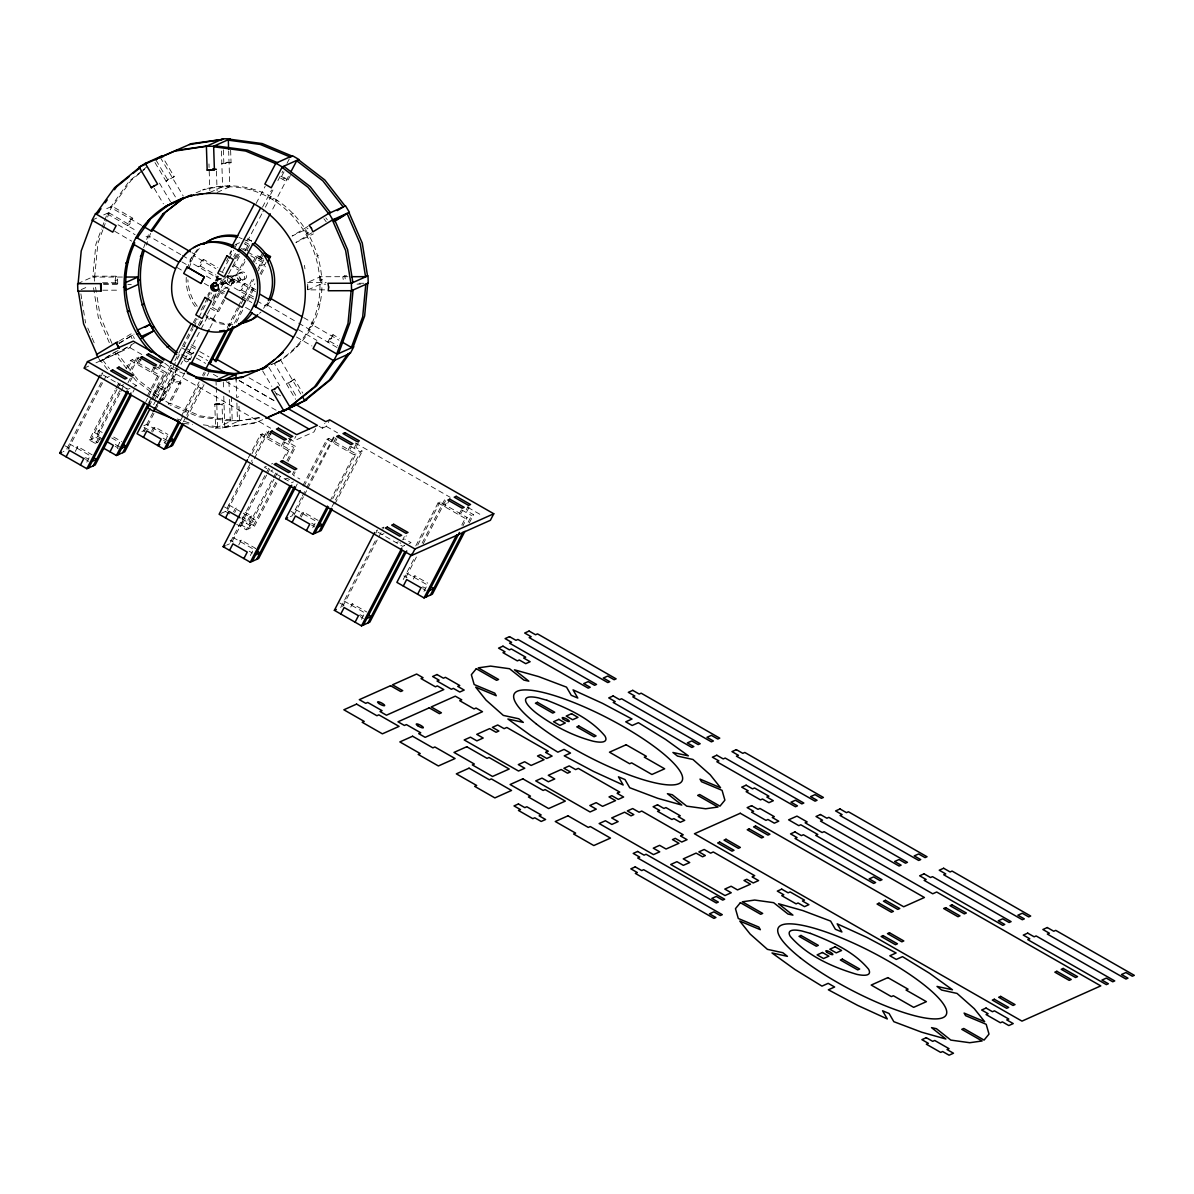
<?xml version="1.0" encoding="UTF-8"?>
<svg xmlns="http://www.w3.org/2000/svg" width="1194" height="1194" viewBox="0 0 1194 1194"><rect width="100%" height="100%" fill="white"/><g stroke="black" fill="none" stroke-linecap="round" stroke-linejoin="round"><path stroke-width="0.75" stroke-dasharray="5 3.75" d="M122.445 277.038L92.759 277.083L95.878 244.337L101.52 229.069M115.176 280.784L115.534 277.053L117.505 276.172L117.743 283.62L115.773 284.5L115.176 280.784L117.146 279.903M186.264 277.366C185.548 288.381 189.353 299.873 196.577 308.246M307.425 289.635L307.753 286.157M277.515 361.827C366.006 305.664 304.052 163.668 202.726 189.965L204.681 189.085C306.007 162.787 367.961 304.783 279.486 360.946L270.844 364.722M102.147 227.367L104.027 222.278M104.654 220.591L107.161 213.801L109.132 212.92L105.997 221.397M102.863 229.89L97.848 243.457L94.729 276.202L92.759 277.083M103.49 228.188L105.37 223.099M132.773 218.233L130.803 219.114L127.4 225.576L129.37 224.696L132.773 218.233L112.117 206.219L103.803 209.95M143.638 247.725L148.787 233.785L150.743 232.905L146.235 245.113M187.04 269.128L191.025 258.352L197.607 249.098M189.01 268.247L192.98 257.471A44.924 43.044 65.8 0 1 199.577 248.218M263.62 308.35L268.426 300.455M333.126 334.753L329.708 341.215L327.753 342.096L331.156 335.633L333.126 334.753L339.469 338.454M101.147 376.125L102.863 372.812L100.893 373.692L128.056 389.229L130.012 388.348M101.251 382.438L66.058 450.332L63.133 451.645M68.028 449.451L105.788 376.588M75.282 451.496L77.804 446.631L92.132 454.824M95.968 362.827L129.892 347.663L131.579 344.394M100.162 437.885L97.639 442.75L95.669 443.631L89.251 439.959L115.012 390.289M115.863 388.632L119.296 382.005M126.161 368.767L130.459 360.484L132.43 359.603L159.578 375.14L148.414 396.662M116.982 389.408L91.222 439.079L97.639 442.75M117.833 387.752L120.415 382.781M128.131 367.886L132.43 359.603M119.654 390.751L95.624 437.123L102.027 440.795M129.952 370.886L136.817 357.633L138.788 356.752L131.056 371.662M89.251 439.959L97.58 436.243L119.907 393.184M120.758 391.528L124.191 384.901M95.669 443.631L99.027 437.138M139.414 359.26L136.877 364.155L138.832 363.274L142.22 356.737M86.804 462.197L90.162 455.705L69.416 443.84L66.491 445.153M127.997 382.722L130.534 377.826M132.504 376.946L129.967 381.841L136.385 385.513L132.952 392.125M153.727 367.453L151.19 372.349L153.16 371.468L155.698 366.573M160.936 362.976L157.563 369.498L159.518 368.618L161.22 365.364M147.31 395.886L157.608 376.02L159.578 375.14M145.847 401.632L147.563 398.318M148.519 402.975L151.951 396.348M152.817 394.692L163.966 373.17L165.936 372.289L156.339 366.797M153.922 395.468L165.936 372.289M154.22 400.602L171.384 367.483M174.817 360.857L181.637 347.708L184.966 346.215M182.488 346.066L193.503 324.828M194.338 323.186L196.891 318.291M201.114 310.127L207.055 298.679M207.905 297.052L210.442 292.142M216.368 280.709L218.905 275.799M226.532 261.098L229.069 256.188M229.92 254.561L231.621 251.292M153.623 404.676L156.19 399.721M157.056 398.065L180.219 353.349L178.249 354.23M183.607 346.827L192.921 328.843M193.771 327.216L198.01 319.052M198.846 317.41L211.562 292.903M217.487 281.456L219.189 278.187M222.577 271.65L228.502 260.217M229.352 258.576L233.576 250.412M234.427 248.77L236.964 243.875M152.862 412.661L143.414 430.87L148.235 433.616M156.295 406.035L158.862 401.065M159.727 399.408L176.04 367.946M198.159 325.246L200.711 320.35M211.711 299.112L214.263 294.202M220.189 282.769L221.875 279.5M233.74 256.62L235.427 253.352M153.966 413.437L145.384 429.989L140.489 432.183M159.115 403.497L177.145 368.722M199.279 326.007L201.831 321.111M213.681 298.231L216.218 293.321M221.308 283.515L223.845 278.62M234.009 259.008L236.561 254.098M151.519 431.303L153.19 428.049L155.16 427.168L167.891 434.452M185.533 358.394L188.443 360.051L191.816 353.528L193.786 352.648L186.518 348.484M245.248 250.456L247.77 245.591L249.74 244.71L244.934 241.949M152.638 432.034L155.16 427.168M188.443 360.051L190.398 359.17L193.786 352.648M247.218 249.576L249.74 244.71M252.382 263.113L255.74 256.635L257.71 255.755L264.128 259.411L258.158 270.919M254.337 262.232L257.71 255.755L264.113 259.426M168.966 445.481L164.16 442.735L167.518 436.243L146.772 424.377L143.847 425.691M262.098 253.785L258.74 260.277L260.695 259.397L264.068 252.904M181.249 416.378L199.129 381.886M202.532 375.304L204.234 372.021M227.233 327.663L237.457 307.933M238.307 306.291L240.86 301.366M241.71 299.724L253.635 276.724M257.904 268.501L262.158 260.292L255.74 256.635M180.652 420.437L200.249 382.647M203.652 376.065L205.353 372.782M229.203 326.783L240.278 305.41M241.128 303.769L243.68 298.843M244.531 297.202L253.904 279.127M183.339 421.751L185.906 416.825M186.757 415.184L202.935 383.961M207.189 375.752L208.89 372.468M234.442 323.171L242.113 308.38M246.367 300.172L254.889 283.739M259.993 273.874L265.963 262.382M186.16 419.228L204.055 384.737M236.412 322.29L243.233 309.142M247.486 300.933L255.158 286.142M261.113 274.635L265.367 266.426M248.292 457.959L260.307 434.78L262.277 433.9L289.426 449.437L285.142 457.705M251.979 453.765L262.277 433.9M221.084 513.375L225.472 511.42L252.083 460.078M255.516 453.466L266.665 431.929L268.635 431.049L251.471 464.167M227.442 510.539L250.606 465.824M269.262 433.556L266.725 438.452L268.695 437.571L272.068 431.034M233.561 511.838L235.248 508.599L237.218 507.719L234.696 512.584M230.338 542.225L265.546 474.302M266.411 472.645L268.993 467.675M283.59 441.75L281.053 446.646L283.008 445.765L284.709 442.496M232.323 541.315L266.665 475.078M267.516 473.421L270.098 468.451M241.815 525.241L245.173 518.763L243.218 519.644L239.845 526.121L241.815 525.241L248.233 528.912L273.978 479.242M275.799 482.242L252.621 526.942L246.203 523.285L249.576 516.793L251.531 515.912L245.173 512.271M290.784 437.273L287.411 443.795L289.381 442.914L291.918 438.019M251.531 515.912L248.173 522.405L246.203 523.285M236.666 524.3L246.262 529.793L276.307 471.839M283.172 458.586L287.455 450.317L289.426 449.437M238.725 545.016L241.248 540.151L255.576 548.344L253.606 549.225L250.247 555.717M288.455 438.377L293.306 441.153L295.843 436.273M274.844 477.585L277.411 472.615M286.963 460.72L293.828 447.466L295.784 446.586L289.381 442.914M246.262 529.793L254.591 526.076L280.336 476.391M288.067 461.496L295.784 446.586M315.709 428.646L314.007 431.9L293.306 441.153M292.291 474.6L293.978 471.332M295.097 472.093L293.411 475.346L299.828 479.018M319.141 426.348L322.335 428.183L324.872 423.288M322.335 428.183L326.305 426.407L329.693 419.885M295.53 487.301L297.246 483.988M302.828 485.63L326.872 439.258L328.828 438.377L355.991 453.914L331.096 501.928M303.948 486.406L328.828 438.377M301.47 497.689L292.023 515.898L289.097 517.211M302.321 496.032L305.754 489.406M306.619 487.749L334.081 436.034M293.993 515.017L303.44 496.808M304.291 495.152L306.873 490.182M307.724 488.525L334.335 437.198M335.812 438.034L333.275 442.929L335.245 442.049L336.932 438.78M300.127 516.33L301.798 513.077L303.769 512.196L318.097 520.39M301.246 517.062L303.769 512.196M350.14 446.228L347.603 451.123L349.573 450.242L351.26 446.989M312.768 527.763L316.126 521.271L295.396 509.405M356.499 443.392L353.961 448.287L355.931 447.407L358.469 442.511M329.992 501.152L354.021 454.795L355.991 453.914M332.051 506.599L334.633 501.629M335.484 499.973L360.379 451.944L362.349 451.078L355.931 447.407M334.872 504.062L362.349 451.078M375.812 533.27L377.528 529.957L375.558 530.837L402.706 546.374L404.676 545.494L399.871 542.748M340.723 607.477L375.916 539.584M342.693 606.597L377.871 538.703M378.737 537.061L383.886 527.121L381.916 528.002M350.782 607.03L352.454 603.791L366.782 611.985M361.454 619.343L364.812 612.865L344.081 601L341.156 602.298M404.348 536.599L402.662 539.867L404.617 538.987L406.318 535.718M415.766 545.942L438.079 502.898L440.049 502.017L467.197 517.554L462.914 525.823M417.736 545.061L440.049 502.017M403.244 579.523L415.258 556.344M422.124 543.106L444.437 500.047L446.407 499.167L423.228 543.882M406.064 577L417.228 555.464M446.183 503.301L444.496 506.554L446.466 505.689L449.839 499.152M413.303 579.075L414.99 575.836L427.721 583.12M461.362 509.868L458.824 514.763L460.78 513.883L462.481 510.614M423.974 591.388L426.497 586.538M468.555 505.39L465.182 511.913L467.152 511.032L470.526 504.51M461.794 525.047L465.227 518.42L467.197 517.554M468.167 522.211L471.6 515.584L473.555 514.704L467.152 511.032M469.272 522.987L473.555 514.704M103.714 214.92L108.714 212.681L112.117 206.219M203.726 259.501L201.756 260.382L198.353 266.844L200.323 265.963L203.726 259.501L217.815 267.695M148.011 405.467L150.504 400.736M151.205 399.438L157.981 386.587L159.936 385.707L166.339 389.423L164.369 390.304L157.593 403.154M149.146 406.154L151.638 401.438M152.474 399.856L170.667 365.379L180.503 370.543M193.204 322.693L195.503 318.32M207.756 295.127L209.278 292.217M215.204 281.008L217.666 276.336M229.741 253.456L231.278 250.546M256.098 203.502L265.172 186.309M155.235 407.602L156.892 404.453M155.533 409.87L158.026 405.154M158.862 403.572L177.055 369.095L175.085 369.976M213.383 300.291L216.442 294.485M235.367 258.62L237.666 254.262M262.486 207.219L271.56 190.025M200.368 324.947L203.428 319.141M219.547 283.53L221.591 284.724L226.188 276.023M221.024 283.291L224.188 281.874L227.606 275.411M133.474 377.483L135.743 380.393L161.847 400.453L177.593 370.633M180.891 364.379L182.548 361.245M207.428 314.097L209.726 309.739M212.159 305.112L218.845 292.455M253.665 299.007L224.278 282.172L219.681 290.873L224.472 293.664M228.651 273.874L239.158 253.964M272.919 189.995L268.799 197.801L270.754 196.92L262.964 211.711M277.874 180.622L282.844 171.19M286.993 163.324L289.485 158.608M174.608 379.125L163.593 400.005L169.981 403.721L180.995 382.841L174.608 379.125L172.652 380.005L179.04 383.722L180.995 382.841M209.92 328.037L214.248 319.828L207.86 316.111L185.339 358.812L183.369 359.692M224.696 300.037L218.845 311.127L216.89 312.007L210.487 308.291L212.457 307.41L221.651 289.993L224.845 291.843M245.009 261.546L240.83 269.456L238.875 270.337L232.487 266.62L234.442 265.74L240.292 254.665M246.262 240.501L248.233 239.621L262.098 213.353M290.411 175.503L287.873 180.324L285.903 181.204L279.515 177.488L281.486 176.608L284.023 171.787M229.442 283.142L233.039 276.307M184.816 372.782L168.235 404.169L170.205 403.288L200.249 415.885L232.203 420.154L230.233 421.034L198.294 416.766L169.906 404.87M223.562 299.336L212.293 320.708L214.248 319.828M226.845 293.142L230.666 285.888M221.591 284.724L234.278 279.053L244.725 259.262M288.396 176.488L275.187 201.517L277.157 200.637L271.083 212.144M255.501 291.635L234.367 279.336L230.949 285.799L218.278 291.5M244.934 283.471L242.979 284.351L239.561 290.814L241.531 289.933L244.934 283.471L255.904 289.843M141.638 225.412L110.579 207.338L129.25 181.115L141.653 171.04M191.98 252.665L195.115 254.486L191.025 258.352M256.8 300.828L265.411 305.843L269.501 301.978L267.531 302.858M143.026 169.921L147.175 166.548M139.474 173.518L131.221 180.234L112.535 206.458L110.579 207.338M140.862 172.399L144.981 169.041M168.906 178.966L166.085 181.249L174.205 176.637L162.16 156.354M259.471 313.306L260.949 312.112M294.425 379.08L289.649 382.244L294.425 379.08L302.769 393.124M119.415 340.962L132.773 332.842M307.918 226.412L292.097 236.024L307.977 228.397M118.967 343.245L134.041 334.096M119.161 343.439L132.832 335.141L134.34 338.603M98.759 358.469L100.296 361.051L115.311 351.917M107.49 369.528L100.699 360.797L120.504 349.066M311.724 232.86L295.918 242.472L313.395 233.875M126.683 368.767L115.355 354.215L128.743 346.081M135.146 342.514L116.922 353.588L100.296 361.051M300.798 394.005L280.59 359.961L274.441 363.692L295.59 399.303M172.234 177.518L174.205 176.637M92.072 220.144L97.072 217.905M231.054 162.742L227.412 162.25L221.845 163.638L231.054 162.742L230.621 149.847M225.442 163.13L227.412 162.25M128.683 222.099L130.653 221.218M209.89 192.443L222.591 186.742L229.83 186.727L228.666 150.996M226.218 186.727L228.188 185.846M217.129 192.428L229.83 186.727M249.919 189.891L251.889 189.01M282.933 178.921L284.903 178.04L287.873 180.324M77.625 283.665L94.251 276.202L117.505 276.172M272.217 199.234L274.187 198.353M81.192 289.62L87.849 286.65M195.115 254.486L193.144 255.367L215.86 268.575M291.59 214.129L293.545 213.248M247.248 238.815A44.924 43.044 65.8 0 1 251.65 241.054L249.68 241.934L243.636 239.397M306.709 233.546L308.679 232.666M215.577 276.859L217.547 275.978M216.487 280.381L221.248 278.247M229.218 276.307L227.248 277.187A3.97 3.806 65.8 0 1 233.024 279.918A3.97 3.806 65.8 0 1 228.741 284.485A3.97 3.806 65.8 0 1 225.89 278.635M221.099 283.59L224.278 282.172M234.367 279.336L221.696 285.038L230.293 290.052M231.308 284.023L233.263 283.142M132.832 335.141L130.862 336.021L132.385 339.484M316.559 256.173L318.514 255.292M115.355 354.215L117.325 353.334L134.31 375.155M207.86 316.111L205.905 316.992L219.472 323.723L230.726 325.216M208.875 319.276L210.831 318.395M324.619 289.858L307.873 289.888L307.634 282.441L320.335 276.739L348.036 276.695M320.455 280.471L322.425 279.59M307.873 289.888L320.574 284.187L325.753 284.187M344.738 275.829L342.782 276.709L343.379 280.426L345.335 279.545L344.738 275.829L348.32 275.814M164.757 363.23L171.667 368.543L173.637 367.662M318.141 304.768L320.111 303.888M157.981 386.587L160.951 388.871L162.906 387.99M175.622 382.289L177.578 381.408M309.768 327.425L311.738 326.544M161.847 400.453L163.817 399.572L137.713 379.513L135.444 376.603M295.918 346.887L297.873 346.006M275.829 362.095L280.59 359.961M329.872 339.111L331.842 338.23M214.801 404.169L220.397 403.766L214.801 404.169L215.592 428.094L222.83 428.094L239.457 420.631L238.904 403.915M214.816 404.303L224.009 403.273L222.039 404.244M238.681 396.692L236.71 397.572L236.128 379.796M216.248 387.334L217.532 426.736L215.577 427.616L204.92 426.183M215.592 428.094L232.218 420.646L239.457 420.631M256.441 422.363L222.8 427.601L254.471 423.243L262.934 419.542M236.89 402.99L237.472 421.019L260.546 417.228M235.009 244.755L239.89 242.576M216.786 280.291L221.547 278.172M239.367 273.113L241.337 272.232M242.412 280.441A3.97 3.806 65.9 0 0 243.173 273.695A3.97 3.806 65.9 0 0 237.084 276.217A3.97 3.806 65.9 0 0 242.412 280.441L244.382 279.56A3.97 3.806 65.9 0 0 245.143 272.814A3.97 3.806 65.9 0 0 239.054 275.336A3.97 3.806 65.9 0 0 244.382 279.56M84.087 368.14L89.177 365.857M107.311 377.364L109.281 376.483M121.639 385.558L123.609 384.677M134.415 386.378L136.385 385.513M75.834 447.511L77.804 446.631M83.804 458.556L85.774 457.675L88.968 459.511M164.16 442.735L166.115 441.855L162.936 440.034M266.307 466.332L264.337 467.212L269.157 469.958M271.56 463.988L272.665 463.481M272.725 470.003L270.754 470.884L289.888 481.824M285.082 479.078L287.053 478.197L290.261 480.033M291.5 482.749L293.455 481.869M226.576 545.151L229.502 543.852M239.278 541.031L241.248 540.151M381.976 534.509L383.946 533.628M396.289 542.703L398.259 541.822M409.064 543.539L411.034 542.658L404.617 538.987M350.499 604.657L352.454 603.791M413.02 576.717L414.99 575.836M358.454 615.701L360.424 614.82L363.633 616.656M420.989 587.746L422.945 586.866L426.154 588.702M196.055 192.861L204.681 189.085M271.142 364.573L279.486 360.946M291.605 381.364L286.321 383.692L288.276 382.811L296.799 397.154M218.233 404.766L222.039 404.154L222.83 428.094M237.472 421.019L260.337 417.87M102.55 282.754L120.027 282.724M307.634 282.441L326.231 282.411M103.43 283.65L117.743 283.62M358.991 283.262L364.663 283.247M103.52 284.53L120.952 284.5M127.862 284.485L131.31 284.485M357.036 284.142L360.543 284.127M102.788 290.202L120.266 290.172M189.145 422.945L177.234 418.975M203.338 424.84L217.532 426.736M183.622 423.348L192.503 424.527M281.486 176.608L284.903 178.04M248.233 239.621L251.65 241.054M239.084 237.502L242.113 238.77M171.667 368.543L187.115 375.02M160.951 388.871L164.369 390.304M241.412 248.427L246.188 251.158M247.785 252.083L260.695 259.397M250.77 255.725L265.143 263.949L260.755 265.904L255.949 263.158M191.428 344.812L197.234 348.141M249.053 377.797L269.829 389.677M276.217 393.333L281.008 396.065M190.906 346.529L195.264 349.021M199.726 351.573L208.98 356.872M326.305 426.407L337.574 432.855M355.26 442.974L450.168 497.286M467.869 507.405L482.346 515.689M198.413 355.305L207.666 360.588M188.04 351.334L193.861 354.663M239.293 380.662L274.426 400.766M181.637 347.708L185.995 350.2M187.458 351.036L191.816 353.528M239.143 380.602L274.277 400.706M186.07 352.215L191.891 355.543M196.338 358.096L205.592 363.394M350.782 446.466L360.379 451.944M462.003 510.092L471.6 515.584M181.682 354.185L190.398 359.17M213.398 374.334L218.189 377.08M226.173 381.647L277.277 410.885M326.872 439.258L354.021 454.795M438.079 502.898L465.227 518.42M129.892 347.663L142.832 355.066M160.638 365.245L270.665 428.198M136.817 357.633L141.623 360.394M153.011 366.901L163.966 373.17M266.665 431.929L271.486 434.691M284.232 441.974L293.828 447.466M130.459 360.484L157.608 376.02M260.307 434.78L287.455 450.317M406.602 573.045L427.348 584.911M143.996 427.258L148.802 430.019M163.13 438.213L169.533 441.884M290.993 511.375L294.202 513.211M311.738 523.241L314.947 525.076M403.811 575.926L407.02 577.762M311.544 525.062L314.738 526.882M422.766 588.702L425.945 590.523M113.728 437.064L121.684 441.616M102.191 432.467L98.983 430.631L94.595 432.601L100.997 436.273M111.758 437.944L119.713 442.496L116.355 448.989L118.325 448.108L115.146 446.287M228.83 504.928L241.621 512.241M243.203 513.151L255.979 520.465L251.591 522.42L241.994 516.942M115.325 444.466L121.743 448.138M224.442 506.898L227.651 508.734M97.58 436.243L103.997 439.914M241.815 518.763L254.591 526.076M225.472 511.42L230.278 514.166M232.86 537.36L253.606 549.225M65.028 445.81L71.446 449.481M230.069 540.24L233.278 542.076M249.203 551.195L252.412 553.031M339.693 602.955L344.499 605.716M85.58 459.496L88.759 461.317M360.245 616.641L363.424 618.462M206.263 276.098L213.457 280.262M204.293 283.396L208.622 285.888M243.636 248.322L250.024 252.038M234.442 265.74L240.83 269.456M303.634 317.604L313.022 323.067L311.052 323.947L338.932 340.171M227.89 275.336L234.278 279.053M218.995 270.396L223.293 272.904M227.86 277.754L234.621 281.694M108.714 212.681L129.37 224.696M180.757 254.576L149.459 236.382L147.504 237.263L142.862 234.561M182.324 255.486L191.697 260.949L189.742 261.829L224.188 281.874M200.323 265.963L215.98 275.068M241.531 289.933L254.053 297.216M267.366 304.963L297.097 322.246M298.664 323.156L309.604 329.529L307.649 330.41L337.081 347.529M329.708 341.215L337.648 345.842M107.161 213.801L136.683 230.964M118.102 224.815L135.116 234.696M181.891 261.904L189.07 266.068M241.233 296.425L251.8 302.575M298.351 329.648L316.903 340.439M114.699 231.263L131.713 241.158M177.04 267.516L182.786 270.859M245.516 307.365L249.83 309.873M296.485 337.007L311.947 345.991M219.711 292.336L222.591 294.008M212.457 307.41L218.845 311.127M181.384 355.767L188.309 361.095L186.339 361.976L180.801 357.722M123.042 386.095L127.4 389.438M325.828 217.86L327.365 219.845M323.873 218.741L326.171 221.726M102.654 359.916L109.46 368.647M117.684 382.602L119.952 385.513M304.798 230.323L308.619 236.77M160.19 157.235L183.204 195.98M156.011 160.086L168.055 180.369M154.966 162.533L177.966 201.249M159.459 183.085L170.488 201.667M268.799 367.2L279.754 385.632M154.205 188.324L163.414 203.846M262.65 370.931L271.799 386.334M274.545 390.945L278.247 397.199M112.027 343.499L100.221 316.395L96.729 294.575M109.326 342.693L98.266 317.276L93.296 286.351M87.774 328.051L91.46 336.529M92.192 338.215L94.401 343.305M304.41 265.337L304.963 268.814M95.55 287.291L96.43 292.754M80.894 293.873L81.759 299.336M82.058 301.142L83.222 308.425M83.52 310.246L84.684 317.514M84.983 319.335L85.565 322.977M320.335 276.739L320.574 284.187M223.382 149.862L223.815 162.757M231.442 396.707L232.218 420.646M221.427 151.011L222.591 186.742M228.95 381.587L229.293 392.259M229.532 399.393L230.233 421.034M216.442 171.055L217.084 190.637M223.308 381.946L223.547 389.08M223.771 396.214L224.77 426.721M208.965 163.921L209.084 167.518M209.204 171.011L209.845 190.652M216.01 380.185L216.189 385.543M94.251 276.202L94.43 281.799M232.696 324.335A44.924 43.044 65.8 0 1 201.622 311.321M197.234 306.261A44.924 43.044 65.8 0 1 187.906 279.784M269.501 301.978A44.924 43.044 65.8 0 1 265.023 308.783M233.412 276.307A3.97 3.806 65.9 0 1 239.86 276.978A3.97 3.806 65.9 0 1 236.725 282.694A3.97 3.806 65.9 0 1 232.934 277.187M247.77 245.591L244.561 243.755L247.77 245.591M227.502 278.709A3.97 3.806 65.8 0 0 232.352 283.53A3.97 3.806 65.8 0 0 233.86 276.933A3.97 3.806 65.8 0 0 227.502 278.709M230.726 279.053A3.97 3.806 65.9 0 0 236.054 283.291A3.97 3.806 65.9 0 0 236.815 276.53A3.97 3.806 65.9 0 0 230.726 279.053"/><path stroke-width="1.5" d="M78.103 283.665L81.222 250.919L92.505 220.383M100.58 283.635L100.818 291.082M151.22 352.275C110.132 312.022 116.131 236.024 166.369 205.95L168.339 205.07L147.981 220.905M163.951 360.215C128.743 335.081 115.594 283.799 134.146 244.71M176.652 354.528C144.728 331.648 130.31 286.62 142.996 249.471M177.234 352.588C146.668 329.828 133.056 286.605 144.31 250.337M328.708 287.008L328.246 290.739L351.603 290.694L368.23 283.247L367.991 275.784L351.364 283.247L327.992 283.291L328.589 287.023M268.426 300.455C277.709 281.023 270.366 255.62 252.322 243.964M351.394 347.409L362.678 316.873L365.797 284.127L367.752 283.247L364.633 315.992L353.349 346.529L351.394 347.409L342.051 341.977M288.649 408.93L317.395 425.377L296.694 434.631L133.28 341.141L87.475 361.603L84.087 368.14L411.587 555.508L490.391 520.285L493.779 513.763L329.693 419.885L325.723 421.661L295.381 404.288M131.221 395.438L95.177 464.988L86.849 468.705L59.7 453.168L100.042 375.349M66.118 456.839L69.476 450.362L83.804 458.556L80.431 465.033M86.849 468.705L127.191 390.886M88.819 467.824L128.295 391.662M93.207 465.869L130.982 393.005M109.997 451.825L113.355 445.347L106.997 441.705M103.624 448.183L116.415 455.496L143.877 402.512M118.37 454.615L144.981 403.288M122.773 452.66L147.668 404.632M149.623 403.751L124.743 451.78L116.415 455.496M149.937 408.87L137.056 433.706L164.205 449.243L172.533 445.526L183.607 424.168M143.474 437.377L146.832 430.9L161.16 439.093L157.802 445.571L159.757 444.69M164.205 449.243L178.682 421.318M205.413 369.767L225.532 330.947M166.175 448.362L179.801 422.079M210.457 362.931L228.352 328.425M170.563 446.407L182.488 423.407M214.86 360.961L232.74 326.455M215.98 361.722L233.86 327.216M267.934 261.501L270.486 256.561L264.068 252.904M247.442 459.615L219.114 514.256L235.069 523.39M225.532 517.927L228.89 511.435L240.024 517.823M295.53 487.301L258.62 558.508L250.292 562.225L223.144 546.688L262.62 470.526M229.561 550.359L232.92 543.867L247.248 552.076L243.875 558.553M250.292 562.225L289.784 486.062M252.262 561.344L291.739 485.182M256.65 559.389L294.425 486.525M332.305 509.032L321.141 530.554L312.813 534.27L285.664 518.733L300.261 490.585M292.082 522.405L295.44 515.927L309.768 524.121L306.41 530.599M312.813 534.27L327.41 506.122M314.783 533.39L328.514 506.898M319.186 531.434L331.201 508.256M406.751 550.927L369.841 622.134L361.513 625.865L334.365 610.328L374.692 532.494M340.768 614L344.141 607.507L358.454 615.701L355.096 622.193M361.513 625.865L401.856 548.031M363.483 624.984L402.094 550.464M367.871 623.014L404.781 551.807M411.467 554.225L396.886 582.373L424.034 597.91L432.362 594.179L464.973 531.255M411.587 555.508L414.975 548.986L493.779 513.763M403.303 586.045L406.661 579.553L420.989 587.746L417.616 594.239M424.034 597.91L456.645 534.987M426.004 597.03L459.481 532.449M430.392 595.06L463.003 532.136M95.49 213.681L92.072 220.144L112.729 232.143L116.146 225.696L95.49 213.681L98.818 212.189M187.085 266.963L183.682 273.426L200.905 283.441L204.323 276.978L187.085 266.963L204.308 276.978L200.905 283.441M170.429 362.976L191.234 323.574C242.248 358.29 285.948 277.918 235.009 248.516C181.07 218.905 144.384 302.873 197.622 327.29L176.831 366.692M254.128 204.383L231.591 247.083L233.576 246.188M275.874 163.19L264.859 184.07L271.247 187.786L282.262 166.906L298.888 159.444L292.5 155.727L275.874 163.19L282.262 166.906M212.353 285.948L214.054 282.709M155.235 407.602L153.354 411.184L146.966 407.467M260.516 208.099L237.979 250.8L239.964 249.904M185.637 371.215L189.756 363.409L191.727 362.528L209.054 329.678M246.397 256.098L252.65 244.218L254.62 243.337L270.217 213.786M290.888 171.772L296.709 160.757L298.664 159.877L324.768 179.936L345.156 206.114M333.738 360.692L337.141 354.23L353.767 346.767L350.364 353.23L333.738 360.692L313.082 348.678L316.485 342.215L337.141 354.23M95.908 213.92L114.579 187.697L139.385 167.548M97.878 213.039L100.983 208.666M105.132 202.846L107.206 199.92M114.475 189.727L116.549 186.816L128.952 176.742M137.146 237.994L149.937 220.024M143.176 226.308L150.907 230.8L162.638 214.323L183.01 198.502L162.638 214.323M151.817 231.412L164.608 213.442M274.724 359.484L262.844 368.409C351.334 312.246 289.381 170.235 188.055 196.547L193.637 195.174M333.32 360.439L314.634 386.677L289.843 406.826L316.604 385.796L335.275 359.558M133.071 173.384L139.967 167.787M151.325 187.652L157.578 184.1L145.28 163.384L139.131 167.115L151.429 187.831L154.25 185.533M203.562 244.263C212.92 236.77 225.905 234.681 237.487 237.278M257.785 314.679L252.203 319.216L238.8 324.111M277.545 357.185L281.799 353.737M274.814 388.931L277.784 386.513L290.097 407.244L306.724 399.781L283.948 410.975L271.65 390.274L274.978 388.826M304.515 400.244L329.305 380.095L347.976 353.872L349.946 352.991L331.275 379.214L306.47 399.363L304.515 400.244L302.664 397.124M155.757 159.668L161.906 155.921L145.28 163.384M145.161 327.335L149.937 324.44L153.757 330.887L141.056 338.603M337.26 210.607L343.215 206.98L322.813 180.816L296.709 160.757M333.648 221.562L347.036 213.427L360.289 243.934L365.543 276.665L351.543 276.695M334.111 221.591L344.842 215.084M266.352 366.588L261.74 369.394L264.919 367.976M283.948 410.975L290.097 407.244M147.489 162.936L145.519 163.817L176.712 150.25L208.383 145.892L174.757 151.131M162.16 156.354L160.19 157.235L191.383 143.668L223.039 139.31L189.413 144.549M139.131 167.115L145.772 164.145M206.398 146.28L223.024 138.817L230.263 138.802L213.636 146.265L206.398 146.28L207.174 170.205L210.786 169.712M228.323 140.176L230.278 139.295L262.232 143.564L292.276 156.16L290.321 157.041L260.262 144.444L228.323 140.176L228.606 149.19M138.205 236.502L136.25 237.382L178.473 261.949M150.907 230.8L152.877 229.92L190.413 251.755M134.803 242.964L132.832 243.845L175.07 268.411M125.743 263.023L127.713 262.143M140.414 256.441L142.385 255.561M137.982 277.023L125.28 282.709L125.519 290.172L138.22 284.47L137.982 277.023L125.892 277.038M123.43 287.321L125.4 286.441M138.101 280.739L140.071 279.859M127.325 311.619L129.295 310.738M141.996 305.037L143.967 304.157M211.487 287.56L217.845 284.709M217.935 285.023L211.592 287.873L216.383 290.649M149.937 324.44L137.235 330.141L141.056 336.589L153.757 330.887M117.922 341.857L115.967 342.738L119.012 348.17M137.176 334.245L139.146 333.365M151.847 327.663L153.802 326.783M256.113 305.082L254.143 305.962L296.381 330.529M166.966 347.081L168.936 346.2M365.543 276.665L367.513 275.784L362.26 243.054L348.991 212.562M189.771 363.409L208.637 371.319L210.592 370.438L234.308 373.603L257.8 370.364L266.143 366.737M217.666 381.05L243.128 376.946L217.666 381.05L195.786 378.14M208.637 371.319L232.337 374.483L234.308 373.603M281.247 353.469L283.217 352.588M235.949 374.468L223.248 380.17L216.01 380.185L228.726 374.483L235.949 374.468L236.128 379.796M257.8 370.364L232.337 374.483M283.694 410.557L285.664 409.676L265.844 418.303M268.516 257.441L265.307 255.62L268.516 257.456L270.486 256.561M210.756 362.364L208.786 363.245L226.353 373.289M59.7 453.168L61.67 452.302M92.177 461.347L96.58 459.377L93.371 457.541M121.743 448.138L126.131 446.168L122.922 444.332M169.533 441.884L173.936 439.914L170.727 438.079M223.144 546.688L225.114 545.807M285.664 518.733L287.635 517.868M255.62 554.867L260.023 552.897L256.814 551.061M318.141 526.912L322.544 524.942L319.335 523.106M334.365 610.328L336.32 609.447M366.842 618.492L371.23 616.522L368.021 614.686M429.362 590.537L433.75 588.582L430.556 586.747M181.04 199.383L191.338 194.876M166.369 205.95L190.025 195.667M241.158 377.826L267.516 366.17M269.143 416.661L300.336 403.094M207.174 170.115L214.413 170.205L213.636 146.265M197.249 194.667L202.667 193.921M206.293 193.428L209.905 192.935M212.741 168.832L216.383 169.324M219.636 380.17L195.935 377.005L187.354 373.423M191.727 362.528L210.592 370.438M153.578 410.751L178.622 421.243M241.069 373.229L217.114 359.513L215.144 360.394L212.069 358.633M278.874 411.796L309.216 429.168M87.475 361.603L414.975 548.986M302.067 316.694L270.784 298.5L268.814 299.381L260.202 294.366M250.74 312.425L292.978 336.977M330.484 212.681L310.112 186.518L284.008 166.444L282.038 167.324L308.142 187.398L328.544 213.562L345.559 205.861L349.394 212.308L332.365 220.009L345.633 250.516L350.887 283.247L352.842 282.366L347.588 249.636L334.32 219.129M311.53 228.293L309.112 225.367L328.932 213.323L332.768 219.771L312.918 231.83L311.38 228.278M119.266 348.051L116.206 342.603L96.46 354.588L97.998 357.17M96.863 354.349L83.595 323.858L78.341 291.112M351.364 283.247L351.603 290.694M256.844 316.559A44.924 43.044 65.8 0 1 239.143 323.828M204.338 243.86A44.924 43.044 65.8 0 1 237.875 235.875M254.441 242.815A44.924 43.044 65.8 0 1 270.232 300.53M224.472 330.41A44.924 43.044 65.8 0 1 219.636 330.887M179.936 261.232A44.924 43.044 65.8 0 1 181.786 258.531M184.906 254.8A44.924 43.044 65.8 0 1 189.667 250.442M193.637 247.695A44.924 43.044 65.8 0 1 234.069 246.083M239.77 249.397A44.924 43.044 65.8 0 1 255.561 307.097M252.307 312.738A44.924 43.044 65.8 0 1 229.188 329.38M217.681 290.112A3.97 3.806 65.8 0 1 212.786 286.829A3.97 3.806 65.8 0 1 216.442 282.366M219.368 289.082A3.97 3.806 65.8 0 1 218.592 289.709M100.863 283.635L101.117 291.082L77.864 291.112L77.625 283.665L100.863 283.635M351.126 290.694L348.006 323.455L336.723 353.991L338.693 353.111L349.976 322.574L353.096 289.814L351.126 290.694M205.01 297.455L195.816 314.858L202.219 318.574L211.398 301.172L205.01 297.455M226.994 255.785L217.815 273.202L224.203 276.918L233.382 259.501L226.994 255.785M228.308 290.933L224.89 297.396L242.128 307.41L245.531 300.948L228.308 290.933M476.287 668.73L471.346 674.714L474.167 684.535L494.749 693.147L496.241 695.744L475.675 687.132L486.062 700.132L503.316 715.4L518.763 718.773L523.33 722.4L507.883 719.012L530.808 735.534L557.852 752.175L564.075 749.384L570.493 753.056L564.269 755.832L593.582 771.458L623.178 784.995L618.447 776.816L624.999 779.563L629.716 787.727L657.581 798.264L681.804 805.069L667.416 793.682L672.326 794.756L686.714 806.144L705.639 808.771L717.997 807.025L697.684 795.398L699.654 794.517L719.967 806.144L724.892 800.159L722.072 790.338L701.505 781.712L699.997 779.115L720.564 787.741L710.176 774.742L692.938 759.474L677.491 756.086L672.923 752.474L688.371 755.847L665.446 739.34L638.402 722.698L632.163 725.489L625.76 721.818L631.984 719.027L602.657 703.415L573.06 689.878L577.792 698.042L571.254 695.311L566.523 687.147L538.673 676.61L514.45 669.804L528.823 681.177L523.912 680.102L509.539 668.73L490.6 666.103L478.257 667.849L498.555 679.461L496.6 680.341L476.287 668.73M740.384 902.679L735.459 908.664L738.28 918.484L758.847 927.096L760.354 929.693L739.787 921.081L750.175 934.081L767.414 949.349L782.861 952.722L787.428 956.349L771.996 952.961L794.92 969.483L821.965 986.125L828.188 983.334L834.606 987.005L828.367 989.796L857.695 1005.408L887.291 1018.945L882.56 1010.766L889.097 1013.512L893.828 1021.676L921.693 1032.213L945.902 1039.019L931.529 1027.631L936.439 1028.706L950.812 1040.093L969.752 1042.72L982.11 1040.974L961.797 1029.347L963.767 1028.467L984.065 1040.093L989.005 1034.108L986.184 1024.288L965.618 1015.661L964.11 1013.079L984.677 1021.691L974.289 1008.691L957.051 993.423L941.603 990.035L937.021 986.423L952.469 989.796L929.544 973.289L902.5 956.648L896.276 959.439L889.858 955.767L896.097 952.976L866.769 937.365L837.173 923.828L841.904 931.992L835.367 929.26L830.636 921.096L802.771 910.559L778.548 903.754L792.935 915.126L788.025 914.052L773.637 902.679L754.712 900.052L742.355 901.798L762.668 913.41L760.697 914.291L740.384 902.679M171.414 203.204L165.265 206.95L184.115 197.517L171.414 203.204M546.434 751.981L545.613 752.399L552.091 756.086L546.777 758.459L540.315 754.757L537.539 756.011L544.001 759.697L531.106 765.444L524.644 761.757L518.345 764.593L524.748 768.249L518.509 771.025L464.212 739.952L470.436 737.176L476.884 740.862L483.167 738.026L476.764 734.355L489.644 728.609L496.077 732.28L498.838 731.026L492.421 727.355L497.719 724.982L504.137 728.653L506.793 727.474L548.255 751.205L546.434 751.981M617.955 792.891L617.134 793.309L623.596 797.01L618.298 799.383L611.835 795.682L609.044 796.92L615.507 800.622L602.567 806.338L596.164 802.666L589.866 805.502L596.254 809.159L590.06 811.965L535.763 780.891L542.001 778.115L548.389 781.771L554.732 778.966L548.315 775.294L561.165 769.518L567.583 773.205L570.344 771.936L563.926 768.279L569.239 765.906L575.657 769.578L578.299 768.384L619.716 792.085L617.955 792.891M681.401 835.561L680.58 835.979L687.043 839.681L681.744 842.039L675.282 838.337L672.491 839.591L678.953 843.292L666.058 849.024L659.61 845.337L653.312 848.173L659.7 851.829L653.461 854.606L599.164 823.532L605.403 820.756L611.835 824.442L618.134 821.606L611.716 817.935L624.611 812.189L631.029 815.86L633.79 814.606L627.372 810.935L632.686 808.562L639.103 812.233L641.745 811.054L683.207 834.785L681.401 835.561M752.907 876.471L752.086 876.889L758.563 880.59L753.25 882.963L746.787 879.262L744.011 880.5L750.474 884.202L737.534 889.918L731.116 886.246L724.818 889.082L731.221 892.739L725.027 895.545L670.729 864.486L676.953 861.695L683.341 865.351L689.684 862.546L683.281 858.874L696.117 853.098L702.55 856.785L705.311 855.531L698.893 851.859L704.191 849.486L710.609 853.158L713.266 851.964L754.683 875.68L752.907 876.471M215.621 145.877L213.651 146.758L245.606 151.026L275.65 163.608L277.62 162.727L247.561 150.131L215.621 145.877M112.669 369.961L110.699 370.841L125.027 379.035L126.982 378.155L112.669 369.961M119.027 367.11L117.057 367.991L131.385 376.185L133.34 375.304L119.027 367.11M142.22 356.737L140.25 357.618L154.578 365.827L156.548 364.946L142.22 356.737M148.578 353.902L146.608 354.782L160.936 362.976L162.906 362.095L148.578 353.902M272.068 431.034L270.113 431.915L284.426 440.108L286.396 439.243L272.068 431.034M278.441 428.198L276.471 429.079L290.784 437.273L292.754 436.392L278.441 428.198M276.113 463.466L274.142 464.347L288.455 472.555L290.426 471.675L276.113 463.466M282.471 460.63L280.5 461.511L294.828 469.705L296.784 468.824L282.471 460.63M338.633 435.526L336.663 436.407L350.991 444.601L352.961 443.72L338.633 435.526M344.991 432.676L343.021 433.556L357.349 441.75L359.319 440.87L344.991 432.676M387.319 527.106L385.349 527.987L399.677 536.181L401.647 535.3L387.319 527.106M393.677 524.256L391.722 525.136L406.035 533.345L408.005 532.464L393.677 524.256M449.839 499.152L447.884 500.032L462.197 508.226L464.167 507.346L449.839 499.152M456.212 496.316L454.242 497.197L468.555 505.39L470.526 504.51L456.212 496.316M390.542 685.714L359.319 699.669L365.737 703.326L367.707 702.46L382.02 710.654L380.065 711.534L386.468 715.206L443.78 689.58L437.362 685.908L435.392 686.789L421.064 678.595L423.034 677.714L416.631 674.043L392.513 684.819L402.706 690.639L400.721 691.535L390.542 685.714M356.588 704.102L343.872 709.788L364.185 721.415L362.215 722.295L382.393 733.832L399.05 726.385L378.871 714.848L376.901 715.728L356.588 704.102M509.51 636.641L505.122 638.611L511.569 642.297L509.599 643.178L588.194 688.147L590.164 687.266L583.747 683.595L588.149 681.64L594.567 685.296L596.522 684.431L517.927 639.462L515.972 640.327L509.51 636.641M529.091 631.059L524.703 633.029L531.151 636.715L529.196 637.596L607.791 682.565L609.746 681.684L603.343 678.013L607.731 676.058L614.149 679.729L616.104 678.849L537.509 633.88L535.554 634.76L529.091 631.059M437.019 674.535L432.631 676.505L439.049 680.162L437.079 681.043L451.407 689.251L453.362 688.371L459.78 692.027L464.167 690.072L457.765 686.401L459.735 685.52L445.407 677.326L443.437 678.207L437.019 674.535M502.972 646.178L498.585 648.133L504.987 651.805L503.032 652.685L517.345 660.879L519.315 659.998L525.733 663.67L530.121 661.715L523.703 658.043L525.673 657.163L511.345 648.969L509.39 649.849L502.972 646.178M429.228 707.848L398.005 721.803L404.423 725.459L406.393 724.594L420.706 732.788L418.751 733.668L425.154 737.34L482.466 711.714L476.048 708.042L474.078 708.923L459.765 700.729L461.72 699.848L455.317 696.177L431.213 706.952L441.392 712.788L439.407 713.669L429.228 707.848M412.587 736.235L399.871 741.922L420.184 753.548L418.213 754.429L438.392 765.966L455.048 758.533L434.87 746.981L432.9 747.862L412.587 736.235M537.404 702.326L535.434 703.206L552.718 713.087L554.688 712.221L537.404 702.326M466.75 746.728L454.018 752.414L474.331 764.041L472.361 764.921L492.54 776.458L509.196 769.026L489.018 757.474L487.048 758.354L466.75 746.728M558.852 719.355L553.538 721.728L559.956 725.4L565.255 723.027L558.852 719.355M571.538 713.684L566.24 716.057L572.642 719.728L577.956 717.355L571.538 713.684M613.149 695.938L608.761 697.908L615.208 701.594L613.238 702.475L691.833 747.444L693.804 746.563L687.386 742.892L691.789 740.937L698.192 744.593L700.162 743.728L621.567 698.759L619.596 699.624L613.149 695.938M632.73 690.356L628.342 692.326L634.79 696.012L632.82 696.893L711.415 741.862L713.385 740.981L706.982 737.31L711.37 735.355L717.788 739.026L719.743 738.146L641.148 693.177L639.193 694.057L632.73 690.356M469.063 768.175L456.347 773.861L476.66 785.473L474.69 786.353L494.868 797.905L511.51 790.458L491.346 778.906L489.376 779.786L469.063 768.175M578.777 725.997L576.806 726.877L594.09 736.758L596.06 735.892L578.777 725.997M522.838 778.831L510.122 784.518L530.434 796.129L528.464 797.01L548.643 808.562L565.284 801.114L545.121 789.577L543.151 790.443L522.838 778.831M626.134 744.757L609.477 752.19L629.656 763.742L631.626 762.862L651.924 774.488L664.655 768.802L644.342 757.175L646.312 756.295L626.134 744.757M518.435 803.965L514.032 805.92L520.45 809.592L518.48 810.472L532.808 818.666L534.778 817.786L541.195 821.457L545.583 819.502L539.166 815.83L541.136 814.95L526.808 806.756L524.838 807.637L518.435 803.965M568.001 815.815L555.285 821.502L575.598 833.114L573.627 833.994L593.806 845.546L610.462 838.098L590.284 826.546L588.314 827.427L568.001 815.815M716.788 755.235L712.4 757.205L718.848 760.891L716.878 761.772L795.473 806.741L797.443 805.86L791.025 802.189L795.428 800.234L801.831 803.89L803.801 803.025L725.206 758.056L723.236 758.921L716.788 755.235M736.37 749.653L731.982 751.623L738.429 755.309L736.459 756.19L815.054 801.159L817.024 800.279L810.607 796.607L815.009 794.652L821.412 798.323L823.382 797.443L744.787 752.474L742.817 753.354L736.37 749.653M657.521 804.786L653.133 806.741L659.551 810.413L657.581 811.293L671.909 819.487L673.879 818.606L680.281 822.278L684.684 820.323L678.267 816.651L680.237 815.771L665.909 807.577L663.939 808.457L657.521 804.786M746.131 785.189L741.743 787.144L748.16 790.816L746.19 791.697L760.518 799.89L762.473 799.01L768.891 802.681L773.294 800.726L766.876 797.055L768.846 796.174L754.518 787.98L752.548 788.861L746.131 785.189M637.641 851.456L633.238 853.411L639.7 857.113L637.73 857.993L716.325 902.962L718.295 902.082L711.878 898.41L716.266 896.44L722.683 900.112L724.654 899.231L646.058 854.262L644.088 855.143L637.641 851.456M751.578 805.666L747.175 807.622L753.593 811.293L751.623 812.174L765.951 820.368L767.921 819.487L774.339 823.159L778.727 821.188L772.309 817.532L774.279 816.651L759.951 808.457L757.981 809.323L751.578 805.666M740.265 813.263L694.475 833.74L1021.974 1021.124L1100.764 985.886L936.693 892.008L932.723 893.784L824.114 831.651L822.144 832.531L805.174 822.815L807.144 821.935L796.965 816.114L788.637 819.83L798.816 825.651L800.786 824.77L817.756 834.487L815.786 835.367L924.395 897.5L903.694 906.768L740.265 813.263M635.253 866.874L630.865 868.844L637.312 872.53L635.357 873.411L713.952 918.38L715.907 917.499L709.505 913.828L713.893 911.873L720.31 915.544L722.266 914.664L643.67 869.695L641.715 870.575L635.253 866.874M719.654 842.083L717.698 842.964L732.012 851.158L733.982 850.277L719.654 842.083M726.027 839.248L724.057 840.128L738.385 848.322L740.34 847.441L726.027 839.248M749.22 828.875L747.25 829.755L761.578 837.949L763.548 837.069L749.22 828.875M755.578 826.024L753.608 826.905L767.936 835.099L769.906 834.218L755.578 826.024M820.427 814.532L816.039 816.502L822.487 820.188L820.517 821.069L899.112 866.038L901.082 865.157L894.664 861.486L899.067 859.531L905.47 863.187L907.44 862.322L828.845 817.353L826.875 818.218L820.427 814.532M840.009 808.95L835.621 810.92L842.069 814.606L840.098 815.487L918.693 860.456L920.664 859.576L914.246 855.904L918.649 853.949L925.051 857.62L927.022 856.74L848.427 811.771L846.456 812.651L840.009 808.95M794.95 831.919L790.562 833.89L797.01 837.576L795.055 838.457L873.65 883.426L875.605 882.545L869.202 878.874L873.59 876.918L880.008 880.59L881.978 879.709L803.383 834.74L801.413 835.621L794.95 831.919M781.727 889.142L777.339 891.112L783.757 894.784L781.786 895.664L796.099 903.858L798.07 902.977L804.487 906.649L808.875 904.679L802.472 901.007L804.428 900.127L790.115 891.933L788.144 892.813L781.727 889.142M924.066 873.829L919.664 875.799L926.126 879.485L924.156 880.366L1002.751 925.335L1004.721 924.454L998.303 920.783L1002.691 918.828L1009.109 922.484L1011.079 921.619L932.484 876.65L930.514 877.515L924.066 873.829M943.648 868.247L939.26 870.217L945.708 873.904L943.738 874.784L1022.333 919.753L1024.303 918.873L1017.885 915.201L1022.288 913.246L1028.691 916.917L1030.661 916.037L952.066 871.068L950.096 871.948L943.648 868.247M800.995 935.454L799.04 936.335L816.323 946.23L818.293 945.349L800.995 935.454M879.068 903.171L877.097 904.052L891.425 912.246L893.396 911.365L879.068 903.171M885.426 900.321L883.47 901.201L897.784 909.395L899.754 908.515L885.426 900.321M822.442 952.499L817.144 954.872L823.561 958.543L828.86 956.17L822.442 952.499M835.143 946.827L829.83 949.2L836.248 952.872L841.546 950.499L835.143 946.827M883.097 935.603L881.142 936.484L895.455 944.678L897.425 943.797L883.097 935.603M889.47 932.753L887.5 933.633L901.828 941.827L903.783 940.947L889.47 932.753M945.633 907.649L943.663 908.53L957.991 916.723L959.946 915.843L945.633 907.649M951.991 904.813L950.021 905.694L964.349 913.888L966.319 913.007L951.991 904.813M842.367 959.125L840.397 960.006L857.695 969.901L859.665 969.021L842.367 959.125M887.858 977.617L871.217 985.065L891.381 996.617L893.351 995.736L913.664 1007.348L926.38 1001.662L906.067 990.05L908.037 989.169L887.858 977.617M1027.706 933.126L1023.303 935.096L1029.765 938.782L1027.795 939.663L1106.39 984.632L1108.36 983.752L1101.943 980.08L1106.331 978.125L1112.748 981.781L1114.718 980.916L1036.123 935.947L1034.153 936.812L1027.706 933.126M1047.287 927.544L1042.899 929.514L1049.347 933.201L1047.377 934.081L1125.972 979.05L1127.942 978.17L1121.524 974.498L1125.912 972.543L1132.33 976.214L1134.3 975.334L1055.705 930.365L1053.735 931.245L1047.287 927.544M994.318 999.229L992.348 1000.109L1006.676 1008.303L1008.646 1007.423L994.318 999.229M1000.676 996.393L998.706 997.274L1013.034 1005.467L1015.004 1004.587L1000.676 996.393M1056.839 971.289L1054.869 972.17L1069.197 980.364L1071.167 979.483L1056.839 971.289M1063.197 968.438L1061.242 969.319L1075.555 977.513L1077.525 976.632L1063.197 968.438M986.065 1008.049L981.662 1010.02L988.08 1013.691L986.11 1014.572L1000.438 1022.765L1002.408 1021.885L1008.811 1025.556L1013.213 1023.586L1006.796 1019.915L1008.766 1019.034L994.438 1010.84L992.468 1011.721L986.065 1008.049M926.305 1037.69L921.917 1039.661L928.335 1043.332L926.365 1044.213L940.693 1052.407L942.663 1051.526L949.066 1055.197L953.469 1053.227L947.051 1049.556L949.021 1048.675L934.693 1040.481L932.723 1041.362L926.305 1037.69M546.927 700.281L538.375 697.878A44.924 10.253 27.4 0 0 536.345 713.116C553.359 725.743 572.568 735.817 593.119 741.205A44.924 10.253 27.4 0 0 604.895 735.937C590.105 718.266 567.956 708.505 546.927 700.281M810.517 933.424L801.98 931.021A44.924 10.253 27.4 0 0 790.204 936.29C807.204 955.812 832.308 967.036 856.71 974.334A44.924 10.253 27.4 0 0 868.486 969.08C853.71 951.409 831.561 941.633 810.517 933.424M800.383 957.872A94.52 21.582 27.4 0 0 943.021 1017.616A94.52 21.582 27.4 0 0 843.292 938.678A94.52 21.582 27.4 0 0 800.383 957.872M826.755 952.111A3.97 0.91 27.4 0 0 832.74 954.618A3.97 0.91 27.4 0 0 828.546 951.305A3.97 0.91 27.4 0 0 826.755 952.111M563.15 718.982A3.97 0.91 27.4 0 0 569.135 721.489A3.97 0.91 27.4 0 0 564.956 718.176A3.97 0.91 27.4 0 0 563.15 718.982M536.27 723.907A94.52 21.582 27.4 0 0 678.923 783.667A94.52 21.582 27.4 0 0 579.18 704.729A94.52 21.582 27.4 0 0 536.27 723.907M417.601 725.624A3.97 0.91 27.4 0 0 423.318 727.743A3.97 0.91 27.4 0 0 418.482 724.31A3.97 0.91 27.4 0 0 417.601 725.624M378.916 703.49A3.97 0.91 27.4 0 0 384.632 705.609A3.97 0.91 27.4 0 0 379.796 702.176A3.97 0.91 27.4 0 0 378.916 703.49M210.875 286.172A3.97 3.806 65.8 0 0 215.726 290.993A3.97 3.806 65.8 0 0 217.218 284.396A3.97 3.806 65.8 0 0 210.875 286.172"/></g></svg>
